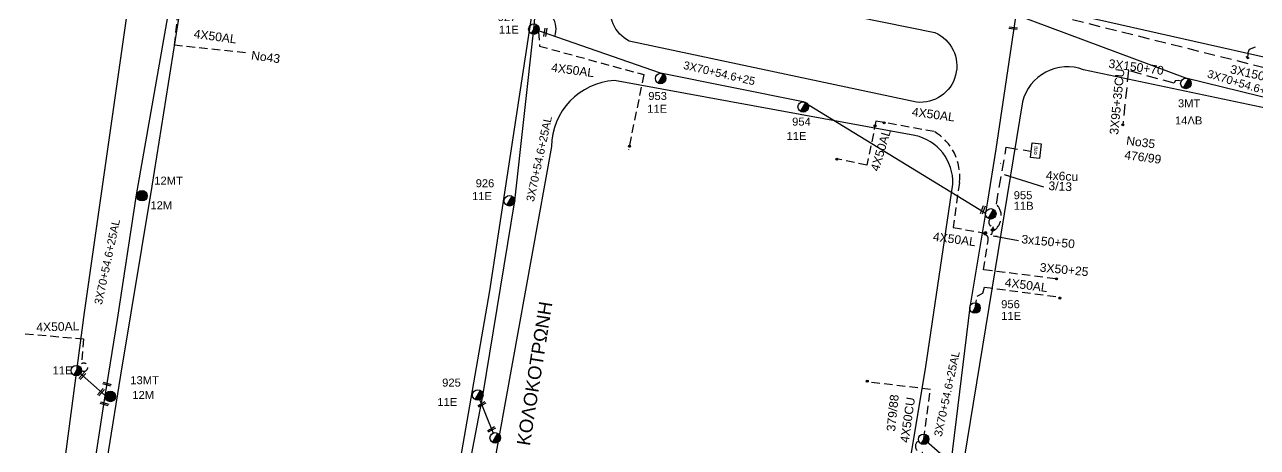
# Model space of a CAD drawing. Header units: millimetres. Extents: x 72 to 3039, y -786 to 786.
# Drawn here: x 1315.1 to 1592.4, y -246.9 to -151.8 of the extents above; entities that cross this region are included whole.
import ezdxf

# ---------------------------------------------------------------- set-up
doc = ezdxf.new("R2010")
doc.units = ezdxf.units.MM
doc.linetypes.add('DASHED', pattern=[19.05, 12.7, -6.35])
for name, color, linetype in [('Pillar OTE', 7, 'Continuous'), ('Άγνωστα', 7, 'Continuous'), ('Γέφυρες Εναέριου Δικτύου', 7, 'Continuous'), ('Επιγραφές - Σχήματα', 7, 'Continuous'), ('Καλώδια ΧΤ   3x150+50AL', 7, 'DASHED'), ('Καλώδια ΧΤ   3x150+50AL XLPE', 7, 'DASHED'), ('Καλώδια ΧΤ   3x150+70 XLPE', 7, 'DASHED'), ('Καλώδια ΧΤ   4x50CU', 7, 'DASHED'), ('Καλώδια ΧΤ   4x6CU', 7, 'DASHED'), ('Μηχανική τομή', 7, 'Continuous'), ('Στύλος Ξύλινος', 7, 'Continuous'), ('Στύλος Ξύλινος @ 1', 7, 'Continuous'), ('Στύλος ΦΜ', 7, 'Continuous'), ('Στύλος ΦΜ @ 1', 7, 'Continuous'), ('Συνδέσεις', 7, 'Continuous'), ('Συνεστραμμένα ΧΤ   3x70+54.6+25 AL', 7, 'SYN_LINE'), ('Υπόβαθρο ΔΕΗ', 7, 'Continuous'), ('Υπόγεια καλώδια Παροχών ΧΤ   4x50AL', 7, 'DASHED')]:
    doc.layers.add(name, color=color, linetype=linetype)
doc.styles.get("Standard").update_dxf_attribs({"font": 'arial.ttf'})
doc.linetypes.add('SYN_LINE', pattern='A,0.5,-0.0001,["/\\/\\/\\/",Standard,S=0.1,R=0,X=0,Y=-0.05],-0.25', length=0.7501)
doc.dimstyles.new('ISO-25', dxfattribs={"dimtxt": 2.5, "dimasz": 2.5, "dimexe": 1.25, "dimexo": 0.625, "dimtad": 1, "dimtxsty": 'Standard', "dimcen": 2.5, "dimadec": 0, "dimazin": 0, "dimtfac": 1, "dimtmove": 0, "dimatfit": 3, "dimfxl": 1, "dimarcsym": 0})

# ---------------------------------------------------------------- blocks, each defined once
blk = doc.blocks.new('ΥΠΑΡΧΩΝ ΤΣΙΜΕΝΤΕΝΙΟΣ ΣΤΥΛΟΣ')
at = {"layer": 'Στύλος ΦΜ'}
blk.add_hatch(color=7, dxfattribs=at).paths.add_polyline_path([(-1.29, -2.28, 0.574793), (2.62, 0, 0.268822), (1.3, 2.27)])
at = {"layer": 'Στύλος ΦΜ', "color": 7}
blk.add_line((-1.29, -2.28), (1.3, 2.27), dxfattribs=at)
blk.add_circle((0, 0), 2.62, dxfattribs=at)
at = {"layer": 'Στύλος ΦΜ', "flags": 4}
for tag, p in [('ΤΥΠΟΣ', (-4.91, 3.03)), ('ΑΡΙΘΜΟΣ', (-4.68, 8.05))]:
    blk.add_attdef(tag, p, '', height=4, dxfattribs=at)
blk = doc.blocks.new('ΥΠΑΡΧΩΝ ΞΥΛΙΝΟΣ ΣΤΥΛΟΣ')
at = {"layer": 'Στύλος Ξύλινος'}
h = blk.add_hatch(color=7, dxfattribs=at)
h.paths.add_polyline_path([(-2.62, 0, 0.270008), (-1.29, -2.28), (1.3, 2.27, 0.576266)])
h.paths.add_polyline_path([(-1.29, -2.28, 0.574793), (2.62, 0, 0.268822), (1.3, 2.27)])
at = {"layer": 'Στύλος Ξύλινος', "color": 7}
blk.add_line((-1.29, -2.28), (1.3, 2.27), dxfattribs=at)
blk.add_circle((0, 0), 2.62, dxfattribs=at)
at = {"layer": 'Στύλος Ξύλινος', "flags": 4}
for tag, p in [('ΑΡΙΘΜΟΣ', (-4.91, 8.6)), ('ΤΥΠΟΣ', (-4.85, 3.39))]:
    blk.add_attdef(tag, p, '', height=4, dxfattribs=at)
blk = doc.blocks.new('_ΣΥΝΔΕΣΗ')
at = {"layer": 'Συνδέσεις', "linetype": 'SYN_LINE', "ltscale": 40}
blk.add_hatch(color=256, dxfattribs=at).paths.add_polyline_path([(0.5, -0.01, 1), (-0.5, -0.01, 1)])
at = {"layer": 'Συνδέσεις'}
blk.add_circle((0, -0.01), 0.5, dxfattribs=at)
blk = doc.blocks.new('ΜΗΧΑΝΙΚΗ ΤΟΜΗ')
at = {"layer": 'Μηχανική τομή', "ltscale": 40}
for p, q in [((-1.89, 0.78), (1.89, 0.78)), ((1.89, 0), (-1.89, 0))]:
    blk.add_line(p, q, dxfattribs=at)
blk = doc.blocks.new('TSONTA XT1')
at = {"ltscale": 40}
h = blk.add_hatch(color=256, dxfattribs=at)
h.dxf.hatch_style = 1
h.paths.add_polyline_path([(595.96, 2487.66), (597.07, 2488.77), (595.96, 2489.87), (594.85, 2488.77)])
blk.add_lwpolyline([(594.85, 2488.77), (595.96, 2489.87), (597.07, 2488.77), (595.96, 2487.66)], close=True, dxfattribs=at)
blk = doc.blocks.new('PILLAR ΟΤΕ')
at = {"layer": 'Pillar OTE', "ltscale": 40}
blk.add_lwpolyline([(-3.31, 2.02), (3.39, 2.02), (3.39, -1.99), (-3.31, -1.99)], close=True, dxfattribs=at)
at = {"layer": 'Pillar OTE', "insert": (-1.81, 0.71), "char_height": 1.3575, "width": 109.961, "attachment_point": 1}
blk.add_mtext('{\\fArial|b1|i0|c161|p34;OTE}', dxfattribs=at)

msp = doc.modelspace()

# ---------------------------------------------------------------- linework, layer by layer
at = {"layer": 'Άγνωστα', "color": 1, "linetype": 'DASHED', "ltscale": 0.2}
msp.add_lwpolyline([(1575.23, -164.55), (1574.54, -164.37), (1573.87, -164.47), (1573.66, -165.03), (1563.37, -162.16), (1562.11, -174.34)], dxfattribs=at)
at = {"layer": 'Άγνωστα', "color": 1, "linetype": 'DASHED', "ltscale": 0.15}
msp.add_lwpolyline([(1546.95, -209), (1530.8, -206.96), (1531.79, -200.31)], dxfattribs=at)
at = {"layer": 'Άγνωστα', "linetype": 'SYN_LINE', "ltscale": 10}
msp.add_lwpolyline([(1417.04, -235.14), (1420.51, -243.7)], dxfattribs=at)
at = {"layer": 'Άγνωστα', "color": 1, "linetype": 'SYN_LINE', "ltscale": 10}
msp.add_lwpolyline([(1523.46, -250.39), (1517.32, -245.09)], dxfattribs=at)
at = {"layer": 'Άγνωστα', "color": 1, "linetype": 'DASHED', "ltscale": 0.15}
msp.add_arc((1530.96, -199.98), 0.891, 338.7565, 82.838, dxfattribs=at)
at = {"layer": 'Γέφυρες Εναέριου Δικτύου', "ltscale": 20}
msp.add_arc((1429.67, -152.84), 4.96, 340.7596, 84.9378, dxfattribs=at)
at = {"layer": 'Επιγραφές - Σχήματα', "ltscale": 20}
for points in [[(1591.9, -156.88), (1590.53, -157.45), (1590.19, -158.2), (1590.13, -159.45)], [(1589.76, -159.02), (1590.13, -159.45), (1590.52, -159.21)]]:
    msp.add_lwpolyline(points, dxfattribs=at)
at = {"layer": 'Καλώδια ΧΤ   3x150+50AL', "color": 1, "ltscale": 0.2}
msp.add_lwpolyline([(1490.37, -267.53), (1513.9, -269.39), (1517.07, -248, -0.877041), (1516.2, -245.47, 2.941947)], format="xyb", dxfattribs=at)
at = {"layer": 'Καλώδια ΧΤ   3x150+50AL XLPE', "color": 5, "ltscale": 0.2}
msp.add_lwpolyline([(1539.08, -149.1), (1541.43, -147.64), (1543.41, -148.84), (1598.84, -162.7), (1630.91, -169.31), (1628.2, -174.66), (1628.16, -175.4)], dxfattribs=at)
at = {"layer": 'Καλώδια ΧΤ   4x50CU', "color": 1, "ltscale": 0.15}
msp.add_lwpolyline([(1517.32, -245.09), (1518.84, -233.88), (1504.31, -232.15)], dxfattribs=at)
at = {"layer": 'Καλώδια ΧΤ   4x6CU', "color": 1, "ltscale": 0.2}
msp.add_lwpolyline([(1533.21, -198.08, 0.454704), (1533.67, -192.23), (1535.9, -179.42), (1541.44, -180.28)], format="xyb", dxfattribs=at)
at = {"layer": 'Συνεστραμμένα ΧΤ   3x70+54.6+25 AL', "color": 85, "ltscale": 20}
msp.add_lwpolyline([(1325.45, -309.96), (1326.54, -290.16), (1329.77, -257.8), (1333.23, -235.29), (1335.98, -218.18), (1335.98, -218.18), (1340.25, -190.15), (1348.55, -143.16), (1362.28, -113.71)], dxfattribs=at)
at = {"layer": 'Συνεστραμμένα ΧΤ   3x70+54.6+25 AL', "color": 133, "ltscale": 20}
for points in [[(1408.6, -285.53), (1418.2, -235.36), (1425.34, -191.45), (1429.67, -152.84), (1432.17, -124.6)], [(1531.17, -194.21), (1490.23, -169.17), (1458.15, -162.78), (1429.67, -152.84)]]:
    msp.add_lwpolyline(points, dxfattribs=at)
at = {"layer": 'Συνεστραμμένα ΧΤ   3x70+54.6+25 AL', "color": 1, "ltscale": 20}
for points in [[(1628.09, -176.58), (1609.26, -171.94), (1576.28, -163.89), (1538.02, -149.62), (1533.56, -179.88), (1531.69, -191.52)], [(1531.69, -191.52), (1527.7, -215.38), (1523.46, -250.39), (1517.14, -291.2), (1513.88, -304.06)]]:
    msp.add_lwpolyline(points, dxfattribs=at)
at = {"layer": 'Συνεστραμμένα ΧΤ   3x70+54.6+25 AL', "color": 85, "ltscale": 11}
msp.add_lwpolyline([(1326.82, -229.53), (1333.24, -235.28)], dxfattribs=at)
at = {"layer": 'Υπόβαθρο ΔΕΗ'}
for points in [[(1637.78, -168.95), (1650.47, -97.24), (1652.31, -6.95), (1632.58, 95.42, 0.360104), (1610.95, 113.24), (1547.46, 123.31, 0.530419), (1540.24, 115.61), (1563.51, 5.27), (1543.39, -142.21, 0.353787), (1547.22, -148.55), (1637.78, -168.95)], [(1303.03, -298.84), (1233.28, -242.5, -0.280721), (1221.47, -209.53), (1247.06, -107.18), (1279.13, 22.35, -0.399781), (1294.03, 31.85), (1353.8, 24.41, -0.380512), (1361.67, 15.43), (1328.53, -216.58), (1328.53, -216.58), (1317.83, -297.79)], [(1328.76, -298.09), (1331.24, -265.14), (1336.73, -230.71), (1343.79, -188.17), (1343.79, -188.17), (1352.22, -135.28, -0.453982), (1370.14, -123.2), (1417.15, -132.05, -0.417105), (1429.14, -149.79), (1419.7, -211.7), (1404.16, -300.91)], [(1515.7, -169.27), (1451.1, -155.52, -0.796562), (1455.04, -140.38), (1519.84, -153.6, -0.859001), (1515.7, -169.27, -2.487509)], [(1612.17, -300.32), (1635.88, -179.42), (1553.28, -161.97, 0.446838), (1539.54, -169.22), (1518.14, -300.19)], [(1505.91, -300.14), (1517.75, -229.22), (1523.9, -187.73, 0.361119), (1515.33, -176.76), (1447.77, -164.43, 0.393179), (1433.6, -179.26), (1411.47, -301.46)]]:
    msp.add_lwpolyline(points, format="xyb", dxfattribs=at)
at = {"layer": 'Υπόγεια καλώδια Παροχών ΧΤ   4x50AL', "color": 85, "ltscale": 0.15}
for points in [[(1364.81, -158.17), (1348.85, -156.48), (1349.94, -146.3, 1.095612), (1349.8, -144.33, -0.786369)], [(1315.21, -221.39), (1328.39, -222.49), (1327.94, -228.12, -1.845697), (1327.93, -229.65, -0.038864)]]:
    msp.add_lwpolyline(points, format="xyb", dxfattribs=at)
at = {"layer": 'Υπόγεια καλώδια Παροχών ΧΤ   4x50AL', "color": 133, "ltscale": 0.15}
msp.add_lwpolyline([(1430.69, -153.42), (1430.91, -156.64), (1454.38, -163.08), (1450.93, -179.91)], dxfattribs=at)
at = {"layer": 'Υπόγεια καλώδια Παροχών ΧΤ   4x50AL', "color": 1, "ltscale": 0.15}
for points in [[(1519.68, -175.9), (1519.68, -175.9), (1506.59, -173.53), (1504.55, -183.41), (1497.6, -182)], [(1534.65, -183.04), (1534.63, -183.03)], [(1528.87, -215.57), (1529.36, -212.92), (1530.59, -212.25), (1530.97, -210.86), (1547.91, -213.09)]]:
    msp.add_lwpolyline(points, dxfattribs=at)
for points in [[(1519.68, -175.9, -0.299747), (1525.35, -187.31), (1523.94, -197.45), (1532.67, -199.02), (1532.79, -198.36)], [(1532.9, -197.64), (1532.99, -197.26, -0.708808), (1532.25, -195.56)]]:
    msp.add_lwpolyline(points, format="xyb", dxfattribs=at)

# ---------------------------------------------------------------- block references
at = {"layer": 'Pillar OTE', "xscale": 0.4999999999999999, "yscale": 0.4999999999999999, "zscale": 0.4999999999999999, "rotation": 83.09080780249634}
msp.add_blockref('PILLAR ΟΤΕ', (1542.55, -180.19), dxfattribs=at)
at = {"layer": 'Μηχανική τομή'}
for p, xscale, yscale, zscale, rotation in [((1537.47, -152.46), 0.5000000000000037, 0.5000000000000037, 0.5000000000000037, 172.9907449264267), ((1432.03, -153.53), 0.4999999999998305, 0.4999999999998305, 0.4999999999998305, 262.3396252030225), ((1530.44, -193.41), 0.5000000000000356, 0.5000000000000356, 0.5000000000000356, 250.5961784695332), ((1328.24, -230.98), 0.4999999999999837, 0.4999999999999837, 0.4999999999999837, 48.21657112399127), ((1333.6, -232.86), 0.4999999999999524, 0.4999999999999524, 0.4999999999999524, 343.9074802817325), ((1332.45, -234.62), 0.5000000000000027, 0.5000000000000027, 0.5000000000000027, 48.21657112398883), ((1333.01, -237.34), 0.4999999999998432, 0.4999999999998432, 0.4999999999998432, 343.9074802817289), ((1417.83, -237.08), 0.4999999999998523, 0.4999999999998523, 0.4999999999998523, 210.3126496479097), ((1420.01, -242.72), 0.4999999999999505, 0.4999999999999505, 0.4999999999999505, 210.3126496479031)]:
    msp.add_blockref('ΜΗΧΑΝΙΚΗ ΤΟΜΗ', p, dxfattribs=dict(at, xscale=xscale, yscale=yscale, zscale=zscale, rotation=rotation))
at = {"layer": 'Στύλος Ξύλινος @ 1', "ltscale": 40}
ref = msp.add_blockref('ΥΠΑΡΧΩΝ ΞΥΛΙΝΟΣ ΣΤΥΛΟΣ', (1341.53, -190.32), dxfattribs=dict(at, xscale=0.4499999999998181, yscale=0.4499999999998181, zscale=0.4499999999998181))
ref.add_attrib('ΤΥΠΟΣ', '12Μ', (1343.42, -193.37), dxfattribs={"layer": 'Στύλος Ξύλινος', "height": 1.8, "flags": 4})
ref.add_attrib('ΑΡΙΘΜΟΣ', '12ΜΤ', (1344.28, -187.82), dxfattribs={"layer": 'Στύλος Ξύλινος', "height": 1.8, "flags": 4})
ref = msp.add_blockref('ΥΠΑΡΧΩΝ ΞΥΛΙΝΟΣ ΣΤΥΛΟΣ', (1334.4, -235.47), dxfattribs=dict(at, xscale=0.4499999999998181, yscale=0.4499999999998181, zscale=0.4499999999998181))
ref.add_attrib('ΤΥΠΟΣ', '12Μ', (1339.35, -236.03), dxfattribs={"layer": 'Στύλος Ξύλινος', "height": 1.8, "flags": 4})
ref.add_attrib('ΑΡΙΘΜΟΣ', '13ΜΤ', (1338.89, -232.71), dxfattribs={"layer": 'Στύλος Ξύλινος', "height": 1.8, "flags": 4})
at = {"layer": 'Στύλος ΦΜ @ 1', "ltscale": 40}
ref = msp.add_blockref('ΥΠΑΡΧΩΝ ΤΣΙΜΕΝΤΕΝΙΟΣ ΣΤΥΛΟΣ', (1429.66, -152.84), dxfattribs=dict(at, xscale=0.4499999999998181, yscale=0.4499999999998181, zscale=0.4499999999998181))
ref.add_attrib('ΤΥΠΟΣ', '11Ε', (1421.79, -153.87), dxfattribs={"layer": 'Στύλος ΦΜ', "height": 1.8, "flags": 4})
ref.add_attrib('ΑΡΙΘΜΟΣ', '927', (1421.51, -151.03), dxfattribs={"layer": 'Στύλος ΦΜ', "height": 1.8, "flags": 4})
ref = msp.add_blockref('ΥΠΑΡΧΩΝ ΤΣΙΜΕΝΤΕΝΙΟΣ ΣΤΥΛΟΣ', (1458.15, -163.96), dxfattribs=dict(at, xscale=0.4499999999998181, yscale=0.4499999999998181, zscale=0.4499999999998181))
ref.add_attrib('ΤΥΠΟΣ', '11Ε', (1455.15, -171.67), dxfattribs={"layer": 'Στύλος ΦΜ', "height": 1.8, "flags": 4})
ref.add_attrib('ΑΡΙΘΜΟΣ', '953', (1455.38, -168.78), dxfattribs={"layer": 'Στύλος ΦΜ', "height": 1.8, "flags": 4})
ref = msp.add_blockref('ΥΠΑΡΧΩΝ ΤΣΙΜΕΝΤΕΝΙΟΣ ΣΤΥΛΟΣ', (1576.28, -165.07), dxfattribs=dict(at, xscale=0.4499999999998181, yscale=0.4499999999998181, zscale=0.4499999999998181))
ref.add_attrib('ΤΥΠΟΣ', '14ΛΒ', (1573.84, -174.29), dxfattribs={"layer": 'Στύλος ΦΜ', "height": 1.8, "flags": 4})
ref.add_attrib('ΑΡΙΘΜΟΣ', '3ΜΤ', (1574.5, -170.43), dxfattribs={"layer": 'Στύλος ΦΜ', "height": 1.8, "flags": 4})
ref = msp.add_blockref('ΥΠΑΡΧΩΝ ΤΣΙΜΕΝΤΕΝΙΟΣ ΣΤΥΛΟΣ', (1490.23, -170.35), dxfattribs=dict(at, xscale=0.4499999999998181, yscale=0.4499999999998181, zscale=0.4499999999998181))
ref.add_attrib('ΤΥΠΟΣ', '11Ε', (1486.47, -177.79), dxfattribs={"layer": 'Στύλος ΦΜ', "height": 1.8, "flags": 4})
ref.add_attrib('ΑΡΙΘΜΟΣ', '954', (1487.74, -174.55), dxfattribs={"layer": 'Στύλος ΦΜ', "height": 1.8, "flags": 4})
ref = msp.add_blockref('ΥΠΑΡΧΩΝ ΤΣΙΜΕΝΤΕΝΙΟΣ ΣΤΥΛΟΣ', (1424.16, -191.45), dxfattribs=dict(at, xscale=0.4499999999998181, yscale=0.4499999999998181, zscale=0.4499999999998181))
ref.add_attrib('ΤΥΠΟΣ', '11Ε', (1415.75, -191.3), dxfattribs={"layer": 'Στύλος ΦΜ', "height": 1.8, "flags": 4})
ref.add_attrib('ΑΡΙΘΜΟΣ', '926', (1416.56, -188.41), dxfattribs={"layer": 'Στύλος ΦΜ', "height": 1.8, "flags": 4})
ref = msp.add_blockref('ΥΠΑΡΧΩΝ ΤΣΙΜΕΝΤΕΝΙΟΣ ΣΤΥΛΟΣ', (1532.42, -194.39), dxfattribs=dict(at, xscale=0.4499999999998181, yscale=0.4499999999998181, zscale=0.4499999999998181))
ref.add_attrib('ΤΥΠΟΣ', '11Β', (1537.57, -193.48), dxfattribs={"layer": 'Στύλος ΦΜ', "height": 1.8, "flags": 4})
ref.add_attrib('ΑΡΙΘΜΟΣ', '955', (1537.57, -191.1), dxfattribs={"layer": 'Στύλος ΦΜ', "height": 1.8, "flags": 4})
ref = msp.add_blockref('ΥΠΑΡΧΩΝ ΤΣΙΜΕΝΤΕΝΙΟΣ ΣΤΥΛΟΣ', (1528.86, -215.57), dxfattribs=dict(at, xscale=0.4499999999998181, yscale=0.4499999999998181, zscale=0.4499999999998181))
ref.add_attrib('ΤΥΠΟΣ', '11Ε', (1534.75, -218.24), dxfattribs={"layer": 'Στύλος ΦΜ', "height": 1.8, "flags": 4})
ref.add_attrib('ΑΡΙΘΜΟΣ', '956', (1534.75, -215.61), dxfattribs={"layer": 'Στύλος ΦΜ', "height": 1.8, "flags": 4})
ref = msp.add_blockref('ΥΠΑΡΧΩΝ ΤΣΙΜΕΝΤΕΝΙΟΣ ΣΤΥΛΟΣ', (1326.75, -229.65), dxfattribs=dict(at, xscale=0.4499999999998181, yscale=0.4499999999998181, zscale=0.4499999999998181))
ref.add_attrib('ΤΥΠΟΣ', '11E', (1321.4, -230.5), dxfattribs={"layer": 'Στύλος ΦΜ', "height": 1.8, "flags": 4})
ref = msp.add_blockref('ΥΠΑΡΧΩΝ ΤΣΙΜΕΝΤΕΝΙΟΣ ΣΤΥΛΟΣ', (1417.04, -235.14), dxfattribs=dict(at, xscale=0.4499999999998181, yscale=0.4499999999998181, zscale=0.4499999999998181))
ref.add_attrib('ΤΥΠΟΣ', '11Ε', (1407.94, -237.62), dxfattribs={"layer": 'Στύλος ΦΜ', "height": 1.8, "flags": 4})
ref.add_attrib('ΑΡΙΘΜΟΣ', '925', (1409.03, -233.25), dxfattribs={"layer": 'Στύλος ΦΜ', "height": 1.8, "flags": 4})
at = {"layer": 'Στύλος ΦΜ @ 1', "ltscale": 40, "xscale": 0.4499999999998181, "yscale": 0.4499999999998181, "zscale": 0.4499999999998181}
for p in [(1420.95, -244.79), (1517.32, -245.09)]:
    msp.add_blockref('ΥΠΑΡΧΩΝ ΤΣΙΜΕΝΤΕΝΙΟΣ ΣΤΥΛΟΣ', p, dxfattribs=at)
at = {"layer": 'Συνδέσεις', "xscale": 0.4499999999998181, "yscale": 0.4499999999998181, "zscale": 0.4499999999998181}
for p in [(1506.38, -174.62), (1508.42, -173.89), (1562.11, -174.34), (1451.14, -179.2), (1497.78, -182.1), (1547.21, -209.02), (1547.93, -213.32), (1504.64, -232.01)]:
    msp.add_blockref('_ΣΥΝΔΕΣΗ', p, dxfattribs=at)
at = {"layer": 'Συνδέσεις'}
for p, xscale, yscale, zscale, rotation in [((1135.61, -986.91), 0.3445995953861872, 0.3445995953861872, 0.3445995953861872, 346.8167078399803), ((1198.9, -1014.22), 0.3445995953861871, 0.3445995953861871, 0.3445995953861871, 351.2153742733813)]:
    msp.add_blockref('TSONTA XT1', p, dxfattribs=dict(at, xscale=xscale, yscale=yscale, zscale=zscale, rotation=rotation))

# ---------------------------------------------------------------- texts
at = {"layer": 'Άγνωστα', "char_height": 1.8, "width": 23.5192, "attachment_point": 1}
for s, insert, rotation in [('{\\H1.083x;3X95+35CU}', (1559.11, -176.48), 84.4895), ('{\\H1.083x;4x6cu}', (1544.87, -184.72), 357.0358), ('{\\H1.083x;3/13}', (1545.44, -187.08), 357.0936), ('{\\H1.083x;3x150+50}', (1539.42, -199.07), 354.5094), ('{\\H1.083x;3X50+25}', (1543.54, -205.43), 354.5094)]:
    msp.add_mtext(s, dxfattribs=dict(at, insert=insert, rotation=rotation))
at = {"layer": 'Επιγραφές - Σχήματα', "attachment_point": 1}
for s, insert, char_height, width, rotation in [('{\\H1.083x;No43}', (1366.24, -157.73), 1.8, 23.5192, 352.477), ('{\\H1.083x;No35\\P476/99}', (1563.04, -176.89), 1.8, 23.5192, 352.477), ('KΟΛΟΚΟΤΡΩΝΗ', (1425.78, -246.22), 3, 52.0529, 81.027), ('{\\H1.083x;379/88}', (1508.95, -243.21), 1.8, 23.5192, 84.2315)]:
    msp.add_mtext(s, dxfattribs=dict(at, insert=insert, char_height=char_height, width=width, rotation=rotation))
at = {"layer": 'Καλώδια ΧΤ   3x150+50AL XLPE', "insert": (1586.54, -160.83), "char_height": 1.8, "width": 23.5192, "attachment_point": 1, "rotation": 347.2493}
msp.add_mtext('{\\H1.083x;3X150+50 XLPE}', dxfattribs=at)
at = {"layer": 'Καλώδια ΧΤ   3x150+70 XLPE', "insert": (1559.05, -159.58), "char_height": 1.8, "width": 23.5192, "attachment_point": 1, "rotation": 352.477}
msp.add_mtext('{\\H1.083x;3X150+70}', dxfattribs=at)
at = {"layer": 'Καλώδια ΧΤ   4x50CU', "insert": (1512, -245.7), "char_height": 1.8, "width": 23.5192, "attachment_point": 1, "rotation": 81.8355}
msp.add_mtext('{\\H1.083x;4X50CU}', dxfattribs=at)
at = {"layer": 'Συνεστραμμένα ΧΤ   3x70+54.6+25 AL', "char_height": 1.8, "width": 16.2172, "attachment_point": 1}
for s, insert, rotation in [('3X70+54.6+25', (1463.54, -159.99), 346.8343), ('3X70+54.6+25AL', (1581.45, -161.92), 343.243), ('3X70+54.6+25AL', (1427.89, -191.4), 77.9633), ('3X70+54.6+25AL', (1330.75, -214.58), 77.9633), ('3X70+54.6+25AL', (1519.62, -244.24), 77.9633)]:
    msp.add_mtext(s, dxfattribs=dict(at, insert=insert, rotation=rotation))
at = {"layer": 'Υπόγεια καλώδια Παροχών ΧΤ   4x50AL', "char_height": 1.8, "width": 23.5192, "attachment_point": 1}
for insert, rotation in [((1353.32, -152.89), 352.477), ((1433.72, -160.45), 352.477), ((1514.83, -170.43), 352.477), ((1505.33, -184.42), 73.321), ((1519.57, -198.49), 352.477), ((1535.72, -208.8), 352.477), ((1317.72, -218.91), 1.535)]:
    msp.add_mtext('{\\H1.083x;4X50AL}', dxfattribs=dict(at, insert=insert, rotation=rotation))

# ---------------------------------------------------------------- leaders
at = {"layer": 'Επιγραφές - Σχήματα', "ltscale": 40}
for points in [[(1535.4, -185.52), (1544.26, -188.32)], [(1532.98, -199.31), (1538.61, -200.42)]]:
    msp.add_leader(points, dimstyle='ISO-25', override={"dimasz": 1, "dimtad": 0}, dxfattribs=at)

doc.saveas('drawing.dxf')
